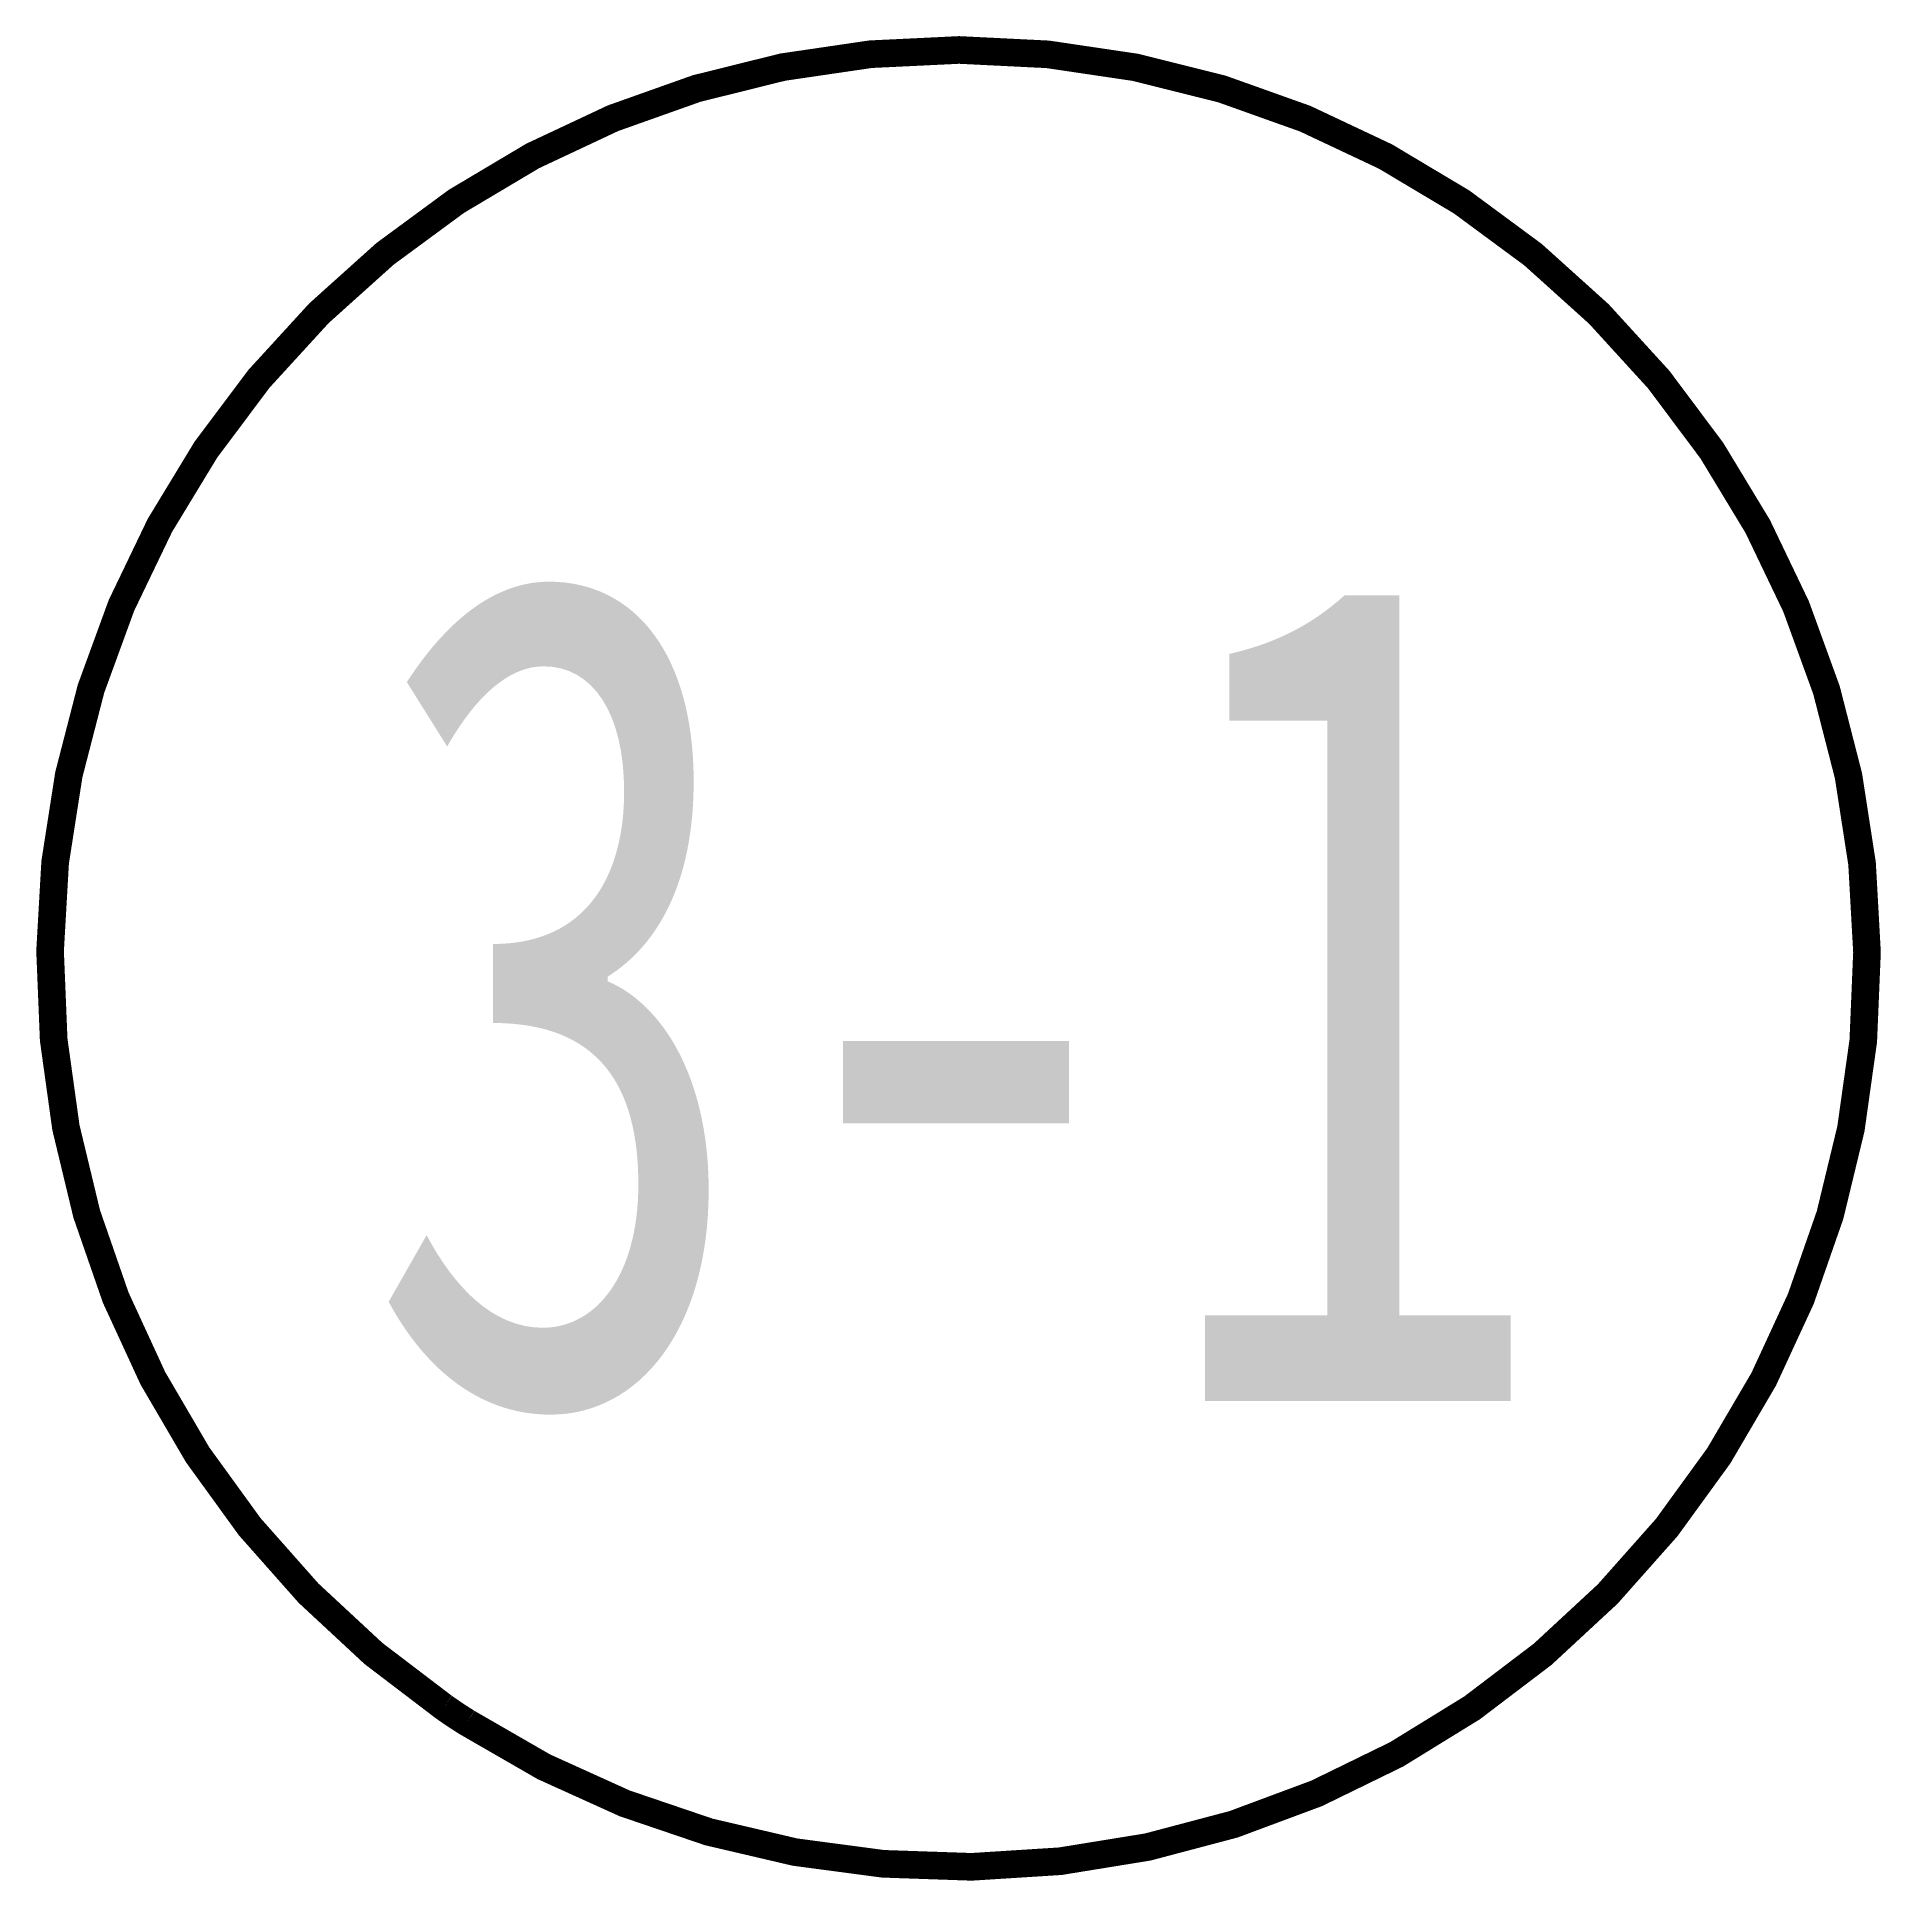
# Model space of a CAD drawing. Extents: x 0.09 to 6.76, y 0.16 to 6.83.
import ezdxf

# ---------------------------------------------------------------- set-up
doc = ezdxf.new("R2010")
doc.units = 0
doc.header["$MEASUREMENT"] = 0
doc.layers.get('0').update_dxf_attribs({"linetype": 'CONTINUOUS'})
doc.styles.add('LZ_PMT_BZ', font='simfang_0.ttf', dxfattribs={"width": 0.7, "height": 3})

msp = doc.modelspace()

# ---------------------------------------------------------------- linework, layer by layer
at = {"const_width": 0.1}
msp.add_lwpolyline([(1.5583, 0.7867, -132.306078), (1.641, 0.7317, -0.01304)], format="xyb", close=True, dxfattribs=at)

# ---------------------------------------------------------------- texts
at = {"style": 'LZ_PMT_BZ', "width": 0.7}
msp.add_text('3-1', height=3, dxfattribs=at).set_placement((1.2666, 1.8937))

doc.saveas('drawing.dxf')
